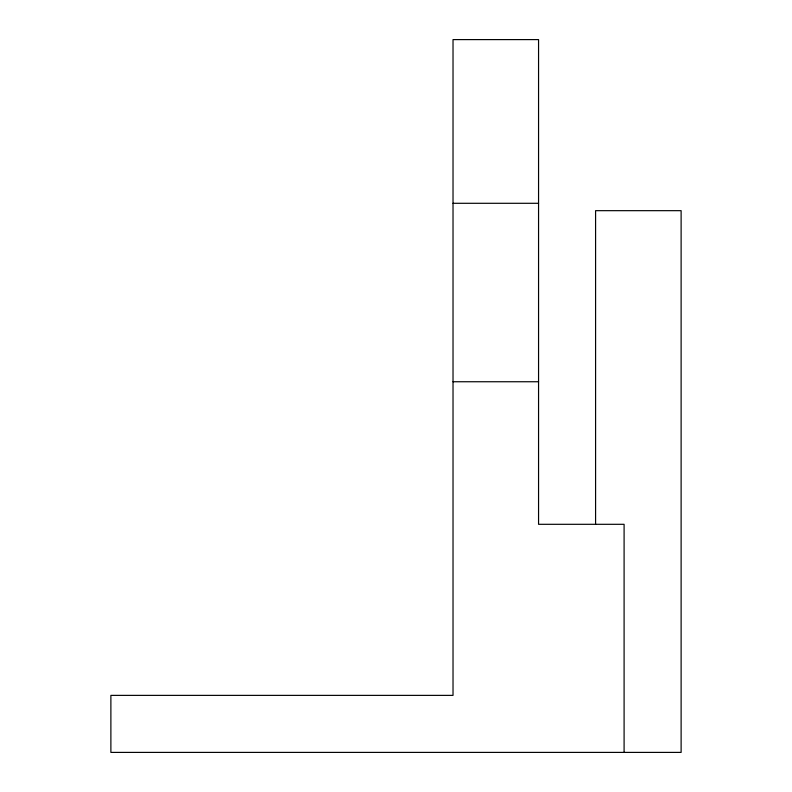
<?xml version="1.0" encoding="UTF-8"?>
<svg xmlns="http://www.w3.org/2000/svg" width="792" height="792" viewBox="0 0 792 792"><rect width="100%" height="100%" fill="white"/><g stroke="black" fill="none" stroke-linecap="round" stroke-linejoin="round"><path stroke-width="1.19" d="M453.024 203.296L538.56 203.296M453.024 381.744L538.56 381.744M624.096 752.4L624.096 524.304L538.56 524.304L538.56 39.6L453.024 39.6L453.024 695.376L110.88 695.376L110.88 752.4L681.12 752.4L681.12 210.672L595.584 210.672L595.584 524.304"/></g></svg>
